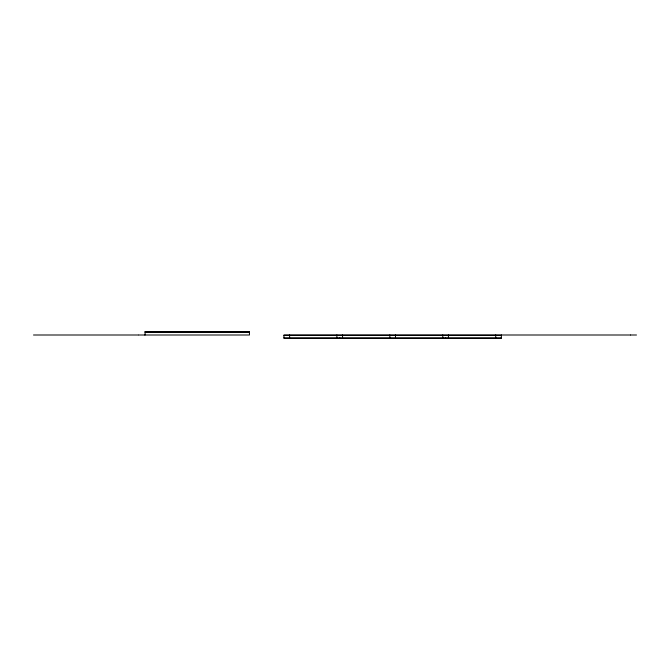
<?xml version="1.0" encoding="UTF-8"?>
<svg xmlns="http://www.w3.org/2000/svg" width="670" height="670" viewBox="0 0 670 670"><rect width="100%" height="100%" fill="white"/><g stroke="black" fill="none" stroke-linecap="round" stroke-linejoin="round"><path stroke-width="1" d="M145.097 331.868L249.458 331.868M145.097 332.22L249.458 332.22M33.5 335L138.221 335M138.564 335L144.218 335M144.553 335L249.458 335L249.458 331.524L145.097 331.524L145.097 335M630.504 335L283.946 335L283.946 338.476L501.369 338.476L501.369 335M630.629 335L636.5 335M283.946 335.352L501.369 335.352M283.946 337.781L501.369 337.781M495.716 335L495.716 338.476M448.431 335L448.431 338.476M445.6 337.781L445.6 338.476M442.778 335L442.778 338.476M395.484 335L395.484 338.476M389.831 335L389.831 338.476M342.538 335L342.538 338.476M339.715 337.781L339.715 338.476M336.884 335L336.884 338.476M289.599 335L289.599 338.476"/></g></svg>
